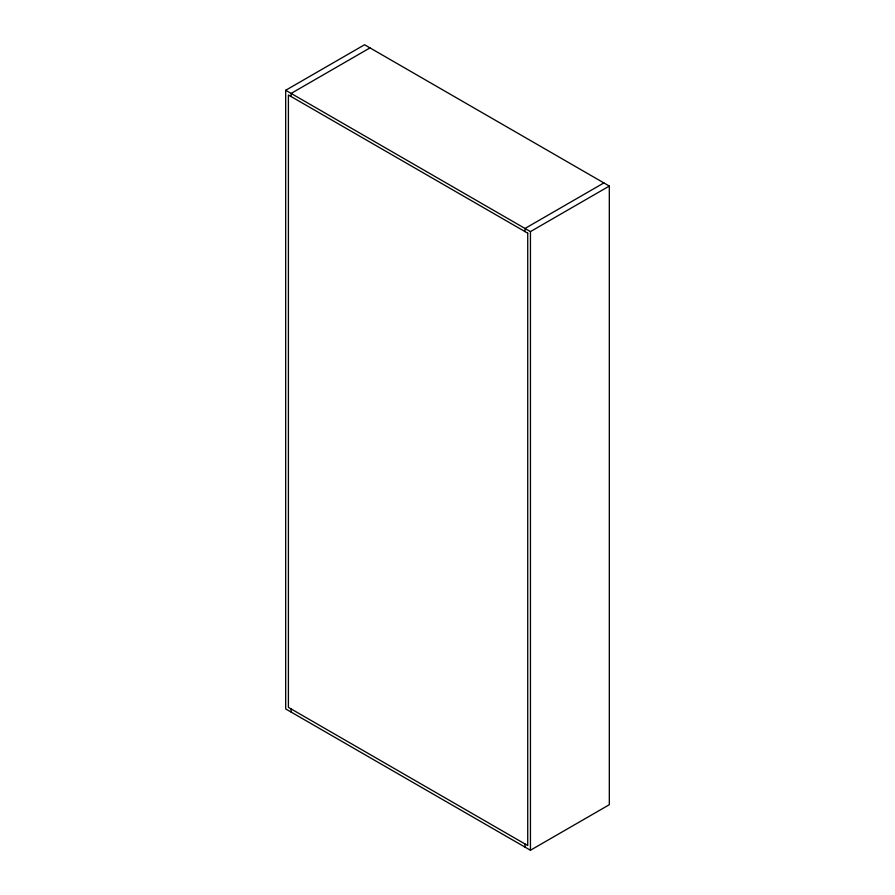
<?xml version="1.0" encoding="UTF-8"?>
<svg xmlns="http://www.w3.org/2000/svg" width="895" height="895" viewBox="0 0 895 895"><rect width="100%" height="100%" fill="white"/><g stroke="black" fill="none" stroke-linecap="round" stroke-linejoin="round"><path stroke-width="1.34" d="M285.684 90.283L364.556 44.75L609.316 186.059L609.316 804.717L530.444 850.25L285.684 708.941L285.684 90.283L530.444 231.604L609.316 186.059M369.993 47.894L291.121 93.427L291.121 96.57M603.879 182.927L525.007 228.46L525.007 231.604M530.444 231.604L530.444 850.25M525.007 843.974L525.007 847.106M291.121 708.941L291.121 712.073M527.726 233.17L288.403 94.993L288.403 707.363L527.726 845.54L527.726 233.17"/></g></svg>
